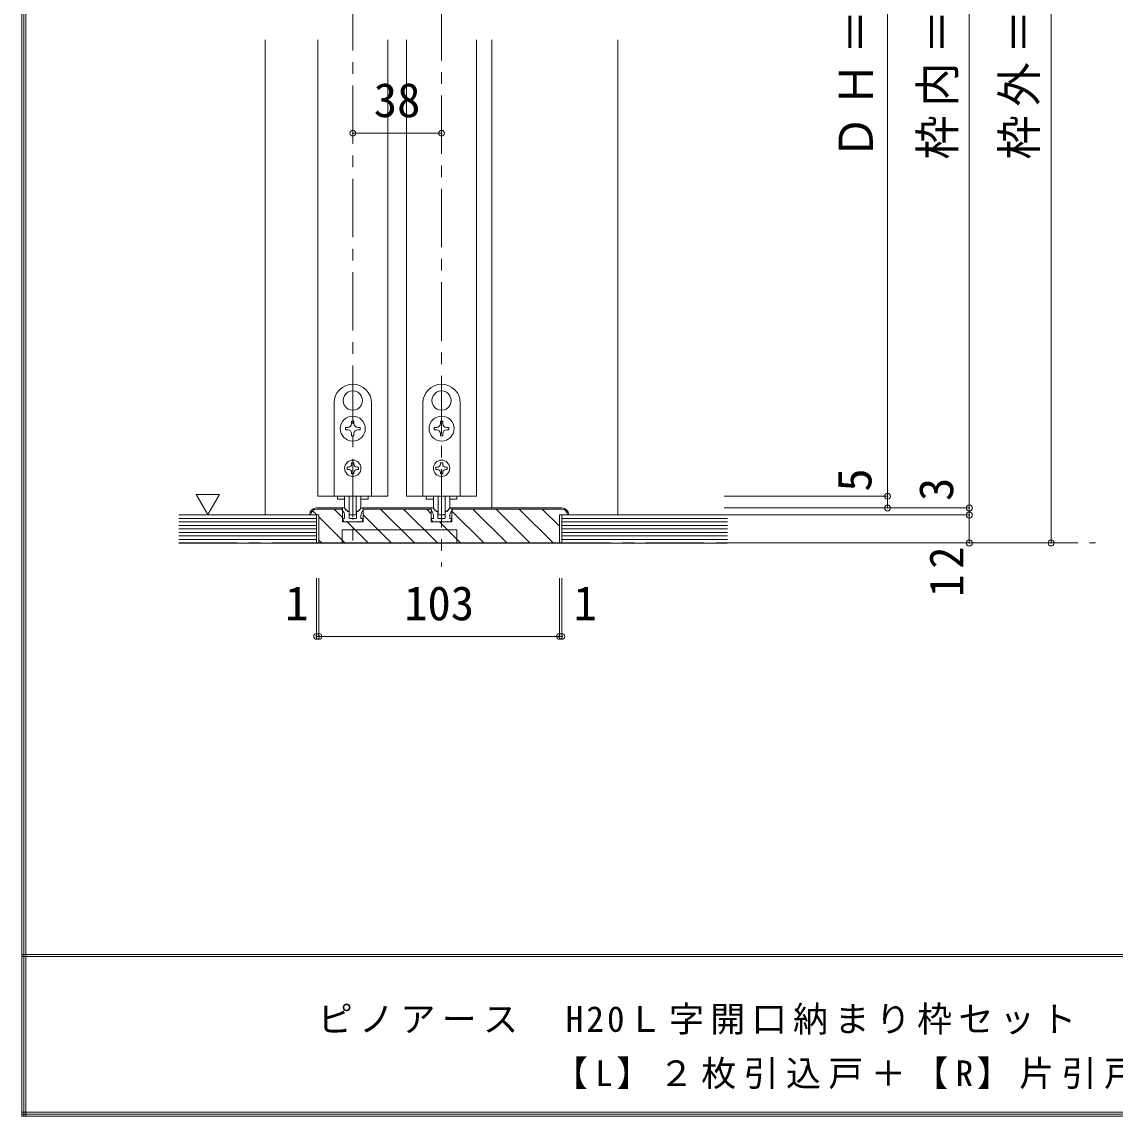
# Model space of a CAD drawing. Units: millimetres at full size, sheet at 1:5. Extents: x -957 to 993, y -689 to 708.
# Drawn here: x -957.2 to -489.1, y -689.1 to -220.4 of the extents above; entities that cross this region are included whole.
import ezdxf
from ezdxf.enums import TextEntityAlignment as Align

# ---------------------------------------------------------------- set-up
doc = ezdxf.new("R2010")
doc.units = ezdxf.units.MM
doc.header["$LTSCALE"] = 5
doc.header["$PDMODE"] = 32
doc.header["$PDSIZE"] = 2.5
doc.linetypes.add('CHAIN1', pattern=[8, 5, -1, 1, -1])
for name, color, linetype, lineweight in [('0-B_寸法', 7, 'Continuous', 9), ('F-1_枠', 6, 'Continuous', 9), ('F-B_ﾊﾂﾁ', 7, 'Continuous', 9)]:
    doc.layers.add(name, color=color, linetype=linetype, lineweight=lineweight)
doc.styles.add('ＭＳ ゴシック', font='')
doc.styles.get('ＭＳ ゴシック').set_extended_font_data('MS Gothic')

msp = doc.modelspace()

# ---------------------------------------------------------------- linework, layer by layer
at = {"layer": '0-B_寸法', "linetype": 'CHAIN1'}
for p, q in [((-777.515, 68.058), (-777.515, -453.593)), ((-815.515, -7.593), (-815.515, -443.594)), ((-890.015, -443.593), (-497.515, -443.593))]:
    msp.add_line(p, q, dxfattribs=at)
at = {"layer": '0-B_寸法'}
for p, q in [((-551.515, -428.593), (-551.515, 6.407)), ((-516.515, 6.407), (-516.515, -443.593)), ((-853.015, -431.594), (-853.015, -228.094)), ((-830.515, -228.094), (-830.515, -423.593)), ((-800.515, -228.094), (-800.515, -423.593)), ((-792.515, -228.094), (-792.515, -423.593)), ((-756.015, -428.593), (-756.015, -228.094)), ((-702.015, -431.594), (-702.015, -228.094)), ((-815.614, -378.445), (-815.515, -378.543)), ((-815.416, -378.445), (-815.515, -378.543)), ((-777.614, -378.445), (-777.515, -378.543)), ((-777.416, -378.445), (-777.515, -378.543)), ((-823.515, -423.593), (-823.515, -383.593)), ((-807.515, -383.593), (-807.515, -423.593)), ((-785.515, -383.593), (-785.515, -423.593)), ((-769.515, -423.593), (-769.515, -383.593)), ((-819.157, -384.582), (-819.022, -384.618)), ((-819.059, -384.753), (-819.022, -384.618)), ((-811.873, -384.582), (-812.008, -384.618)), ((-811.971, -384.753), (-812.008, -384.618)), ((-781.157, -384.582), (-781.022, -384.618)), ((-781.059, -384.753), (-781.022, -384.618)), ((-773.873, -384.582), (-774.008, -384.618)), ((-773.971, -384.753), (-774.008, -384.618)), ((-816.015, -391.443), (-816.015, -392.393)), ((-815.015, -391.443), (-816.015, -391.443)), ((-815.015, -392.393), (-815.015, -391.443)), ((-778.015, -392.393), (-778.015, -391.443)), ((-778.015, -391.443), (-777.015, -391.443)), ((-777.015, -391.443), (-777.015, -392.393)), ((-817.715, -394.093), (-818.665, -394.093)), ((-818.665, -394.093), (-818.665, -395.093)), ((-818.665, -395.093), (-817.715, -395.093)), ((-815.015, -397.743), (-815.015, -396.793)), ((-812.365, -394.093), (-813.315, -394.093)), ((-813.315, -395.093), (-812.365, -395.093)), ((-812.365, -395.093), (-812.365, -394.093)), ((-780.665, -394.093), (-779.715, -394.093)), ((-780.665, -395.093), (-780.665, -394.093)), ((-779.715, -395.093), (-780.665, -395.093)), ((-778.015, -397.743), (-778.015, -396.793)), ((-775.315, -394.093), (-774.365, -394.093)), ((-774.365, -395.093), (-775.315, -395.093)), ((-774.365, -394.093), (-774.365, -395.093)), ((-817.315, -411.093), (-817.915, -411.093)), ((-817.915, -411.093), (-817.915, -412.093)), ((-817.915, -412.093), (-817.315, -412.093)), ((-816.015, -409.193), (-815.015, -409.193)), ((-816.015, -409.193), (-816.015, -409.793)), ((-815.015, -409.193), (-815.015, -409.793)), ((-813.715, -411.093), (-813.115, -411.093)), ((-779.315, -411.093), (-779.915, -411.093)), ((-778.015, -409.193), (-778.015, -409.793)), ((-777.015, -409.193), (-778.015, -409.193)), ((-777.015, -409.193), (-777.015, -409.793)), ((-775.715, -411.093), (-775.115, -411.093)), ((-775.115, -412.093), (-775.715, -412.093)), ((-775.115, -411.093), (-775.115, -412.093)), ((-816.015, -413.393), (-816.015, -413.993)), ((-815.015, -413.993), (-816.015, -413.993)), ((-815.015, -413.393), (-815.015, -413.993)), ((-778.015, -413.393), (-778.015, -413.993)), ((-778.015, -413.993), (-777.015, -413.993)), ((-777.015, -413.393), (-777.015, -413.993)), ((-882.548, -422.78), (-877.548, -431.44)), ((-872.548, -422.78), (-882.548, -422.78)), ((-872.548, -422.78), (-877.548, -431.44)), ((-800.515, -423.593), (-830.515, -423.593)), ((-807.515, -423.593), (-823.515, -423.593)), ((-822.115, -423.593), (-822.115, -424.793)), ((-822.115, -424.793), (-818.983, -424.793)), ((-819.015, -428.015), (-819.015, -423.593)), ((-817.015, -423.593), (-817.015, -431.215)), ((-814.015, -423.593), (-814.015, -431.215)), ((-812.047, -424.793), (-808.915, -424.793)), ((-812.015, -428.015), (-812.015, -423.593)), ((-808.915, -423.593), (-808.915, -424.793)), ((-785.515, -423.593), (-769.515, -423.593)), ((-784.115, -423.593), (-784.115, -424.793)), ((-780.983, -424.793), (-784.115, -424.793)), ((-781.015, -428.015), (-781.015, -423.593)), ((-779.015, -423.593), (-779.015, -431.215)), ((-776.015, -423.593), (-776.015, -431.215)), ((-770.915, -424.793), (-774.047, -424.793)), ((-774.015, -428.015), (-774.015, -423.593)), ((-770.915, -423.593), (-770.915, -424.793)), ((-586.515, -428.594), (-586.515, -423.594)), ((-830.867, -431.593), (-832.707, -429.753)), ((-831.015, -428.593), (-819.915, -428.593)), ((-831.015, -429.093), (-819.915, -429.093)), ((-819.915, -432.646), (-823.467, -429.093)), ((-820.015, -428.593), (-819.472, -428.593)), ((-820.015, -429.593), (-820.015, -428.593)), ((-819.915, -434.593), (-819.915, -428.593)), ((-817.853, -430.006), (-819.119, -428.74)), ((-817.641, -430.093), (-817.315, -430.093)), ((-817.115, -432.793), (-817.115, -430.293)), ((-813.915, -432.793), (-813.915, -430.293)), ((-813.389, -430.093), (-813.715, -430.093)), ((-813.177, -430.006), (-811.912, -428.74)), ((-811.115, -428.593), (-781.915, -428.593)), ((-811.115, -434.593), (-811.115, -428.593)), ((-811.115, -429.093), (-781.915, -429.093)), ((-789.168, -443.593), (-803.668, -429.093)), ((-779.269, -443.593), (-793.769, -429.093)), ((-781.915, -431.048), (-783.87, -429.093)), ((-781.915, -434.593), (-781.915, -428.593)), ((-779.853, -430.006), (-781.119, -428.74)), ((-779.641, -430.093), (-779.315, -430.093)), ((-779.115, -432.793), (-779.115, -430.293)), ((-775.915, -432.793), (-775.915, -430.293)), ((-775.389, -430.093), (-775.715, -430.093)), ((-775.177, -430.006), (-773.912, -428.74)), ((-773.015, -428.593), (-773.558, -428.593)), ((-773.115, -434.593), (-773.115, -428.593)), ((-726.015, -428.593), (-773.115, -428.593)), ((-726.015, -429.093), (-773.115, -429.093)), ((-759.47, -443.593), (-773.115, -429.948)), ((-773.015, -429.593), (-773.015, -428.593)), ((-749.571, -443.593), (-764.071, -429.093)), ((-739.671, -443.593), (-754.171, -429.093)), ((-729.772, -443.593), (-744.272, -429.093)), ((-727.015, -436.45), (-734.372, -429.093)), ((-551.515, -428.593), (-656.515, -428.593)), ((-586.515, -428.594), (-656.515, -428.594)), ((-551.515, -431.593), (-551.515, -428.593)), ((-831.015, -431.594), (-890.015, -431.594)), ((-831.015, -433.094), (-890.015, -433.094)), ((-831.015, -434.594), (-890.015, -434.594)), ((-830.015, -431.593), (-834.015, -431.593)), ((-831.015, -431.594), (-831.015, -443.593)), ((-830.015, -443.593), (-830.015, -431.593)), ((-818.867, -443.593), (-830.015, -432.445)), ((-819.915, -434.593), (-811.115, -434.593)), ((-819.315, -434.593), (-819.801, -433.367)), ((-819.015, -433.093), (-819.615, -433.093)), ((-818.215, -434.593), (-819.315, -434.593)), ((-819.015, -433.093), (-819.015, -431.829)), ((-818.215, -434.593), (-818.015, -434.393)), ((-818.015, -434.393), (-817.815, -434.593)), ((-808.967, -443.593), (-817.967, -434.593)), ((-813.215, -434.593), (-817.815, -434.593)), ((-814.315, -431.515), (-816.715, -431.515)), ((-815.515, -433.393), (-815.215, -433.093)), ((-815.215, -433.093), (-814.215, -433.093)), ((-813.015, -434.393), (-813.215, -434.593)), ((-812.815, -434.593), (-813.015, -434.393)), ((-812.815, -434.593), (-811.715, -434.593)), ((-812.015, -433.093), (-812.015, -431.829)), ((-812.015, -433.093), (-811.415, -433.093)), ((-811.715, -434.593), (-811.229, -433.367)), ((-799.068, -443.593), (-811.115, -431.546)), ((-781.915, -434.593), (-773.115, -434.593)), ((-781.315, -434.593), (-781.801, -433.367)), ((-781.015, -433.093), (-781.615, -433.093)), ((-780.215, -434.593), (-781.315, -434.593)), ((-781.015, -433.093), (-781.015, -431.829)), ((-780.215, -434.593), (-780.015, -434.393)), ((-780.015, -434.393), (-779.815, -434.593)), ((-779.815, -434.593), (-775.215, -434.593)), ((-777.815, -433.093), (-778.815, -433.093)), ((-778.715, -431.515), (-776.315, -431.515)), ((-769.37, -443.593), (-778.37, -434.593)), ((-777.515, -433.393), (-777.815, -433.093)), ((-775.015, -434.393), (-775.215, -434.593)), ((-774.815, -434.593), (-775.015, -434.393)), ((-774.815, -434.593), (-773.715, -434.593)), ((-774.015, -433.093), (-774.015, -431.829)), ((-774.015, -433.093), (-773.415, -433.093)), ((-773.715, -434.593), (-773.229, -433.367)), ((-655.015, -433.094), (-726.015, -433.094)), ((-655.015, -434.594), (-726.015, -434.594)), ((-551.515, -431.593), (-656.515, -431.593)), ((-551.515, -443.593), (-551.515, -431.593)), ((-831.015, -436.094), (-890.015, -436.094)), ((-831.015, -437.594), (-890.015, -437.594)), ((-831.015, -439.094), (-890.015, -439.094)), ((-820.015, -443.593), (-820.015, -437.893)), ((-655.015, -436.094), (-726.015, -436.094)), ((-655.015, -437.594), (-726.015, -437.594)), ((-655.015, -439.094), (-726.015, -439.094)), ((-831.015, -440.594), (-890.015, -440.594)), ((-831.015, -442.094), (-890.015, -442.094)), ((-655.015, -443.594), (-890.015, -443.594)), ((-828.766, -443.593), (-830.015, -442.345)), ((-727.015, -443.593), (-830.015, -443.593)), ((-655.015, -440.594), (-726.015, -440.594)), ((-655.015, -442.094), (-726.015, -442.094)), ((-516.515, -443.593), (-656.515, -443.593))]:
    msp.add_line(p, q, dxfattribs=at)
at = {"layer": '0-B_寸法', "color": 4}
for p, q in [((-815.515, -268.094), (-777.515, -268.094)), ((-831.015, -483.593), (-831.015, -458.593)), ((-830.015, -483.593), (-830.015, -458.593)), ((-727.015, -483.593), (-727.015, -458.593)), ((-726.015, -483.593), (-726.015, -458.593)), ((-831.015, -483.593), (-830.015, -483.593)), ((-830.015, -483.593), (-727.015, -483.593)), ((-727.015, -483.593), (-726.015, -483.593))]:
    msp.add_line(p, q, dxfattribs=at)
at = {"layer": '0-B_寸法'}
for points in [[(-586.515, -23.593), (-586.515, -423.594), (-656.515, -423.594)], [(-762.515, -228.094), (-762.515, -423.593), (-792.515, -423.593)], [(-816.015, -396.793), (-816.015, -397.743), (-815.015, -397.743)], [(-777.015, -396.793), (-777.015, -397.743), (-778.015, -397.743)], [(-813.115, -411.093), (-813.115, -412.093), (-813.715, -412.093)], [(-779.915, -411.093), (-779.915, -412.093), (-779.315, -412.093)], [(-811.015, -429.593), (-811.015, -428.593), (-811.558, -428.593)], [(-782.015, -429.593), (-782.015, -428.593), (-781.472, -428.593)], [(-816.815, -433.093), (-815.815, -433.093), (-815.515, -433.393)], [(-776.215, -433.093), (-777.215, -433.093), (-777.515, -433.393)], [(-723.015, -431.593), (-727.015, -431.593), (-727.015, -443.593)], [(-655.015, -431.594), (-726.015, -431.594), (-726.015, -443.593)], [(-771.015, -443.593), (-771.015, -437.893), (-820.015, -437.893)]]:
    msp.add_lwpolyline(points, dxfattribs=at)
for centre, radius in [((-815.515, -394.593), 5.35), ((-777.515, -394.593), 5.35), ((-815.515, -411.593), 3.5), ((-777.515, -411.593), 3.5)]:
    msp.add_circle(centre, radius, dxfattribs=at)
for centre, radius, start, end in [((-815.515, -383.593), 8, 0, 180), ((-815.515, -382.593), 4.15, 91.3645, 208.6355), ((-815.515, -382.593), 4.15, 331.3645, 88.6355), ((-777.515, -383.593), 8, 0, 180), ((-777.515, -382.593), 4.15, 91.3645, 208.6355), ((-777.515, -382.593), 4.15, 331.3645, 88.6355), ((-815.515, -382.593), 4.15, 211.3645, 328.6355), ((-777.515, -382.593), 4.15, 211.3645, 328.6355), ((-817.715, -392.393), 1.7, 270, 0), ((-813.315, -392.393), 1.7, 180, 270), ((-779.715, -392.393), 1.7, 270, 0), ((-775.315, -392.393), 1.7, 180, 270), ((-817.715, -396.793), 1.7, 0, 90), ((-813.315, -396.793), 1.7, 90, 180), ((-779.715, -396.793), 1.7, 0, 90), ((-775.315, -396.793), 1.7, 90, 180), ((-817.315, -409.793), 1.3, 270, 0), ((-817.315, -413.393), 1.3, 0, 90), ((-813.715, -409.793), 1.3, 180, 270), ((-813.715, -413.393), 1.3, 90, 180), ((-779.315, -409.793), 1.3, 270, 0), ((-779.315, -413.393), 1.3, 0, 90), ((-775.715, -409.793), 1.3, 180, 270), ((-775.715, -413.393), 1.3, 90, 180), ((-831.015, -431.593), 3, 90, 180), ((-831.015, -431.593), 2.5, 90, 180), ((-822.015, -431.829), 3, 0, 48.19), ((-819.472, -429.093), 0.5, 45, 90), ((-817.015, -428.015), 2, 180, 264.78409), ((-817.641, -429.793), 0.3, 225, 270), ((-817.315, -430.293), 0.2, 0, 90), ((-817.215, -430.206), 0.2, 0, 84.78409), ((-813.815, -430.206), 0.2, 95.21591, 180), ((-813.715, -430.293), 0.2, 90, 180), ((-814.015, -428.015), 2, 275.21591, 0), ((-813.389, -429.793), 0.3, 270, 315), ((-809.015, -431.829), 3, 131.81, 180), ((-811.558, -429.093), 0.5, 90, 135), ((-784.015, -431.829), 3, 0, 48.19), ((-781.472, -429.093), 0.5, 45, 90), ((-779.015, -428.015), 2, 180, 264.78409), ((-779.641, -429.793), 0.3, 225, 270), ((-779.315, -430.293), 0.2, 360, 90), ((-779.215, -430.206), 0.2, 0, 84.78409), ((-775.815, -430.206), 0.2, 95.21591, 180), ((-775.715, -430.293), 0.2, 90, 180), ((-776.015, -428.015), 2, 275.21591, 0), ((-775.389, -429.793), 0.3, 270, 315), ((-771.015, -431.829), 3, 131.81, 180), ((-773.558, -429.093), 0.5, 90, 135), ((-726.015, -431.593), 3, 0, 90), ((-726.015, -431.593), 2.5, 0, 90), ((-819.615, -433.293), 0.2, 90, 201.616), ((-816.815, -432.793), 0.3, 180, 270), ((-816.715, -431.215), 0.3, 180, 270), ((-814.315, -431.215), 0.3, 270, 0), ((-814.215, -432.793), 0.3, 270, 0), ((-811.415, -433.293), 0.2, 338.384, 90), ((-781.615, -433.293), 0.2, 90, 201.616), ((-778.815, -432.793), 0.3, 180, 270), ((-778.715, -431.215), 0.3, 180, 270), ((-776.315, -431.215), 0.3, 270, 0), ((-776.215, -432.793), 0.3, 270, 360), ((-773.415, -433.293), 0.2, 338.384, 90)]:
    msp.add_arc(centre, radius, start, end, dxfattribs=at)
for p in [(-815.515, -268.094), (-777.515, -268.094), (-586.515, -423.594), (-586.515, -428.594), (-551.515, -428.593), (-551.515, -431.593), (-551.515, -443.593), (-516.515, -443.593), (-831.015, -483.593), (-830.015, -483.593), (-727.015, -483.593), (-726.015, -483.593)]:
    msp.add_point(p, dxfattribs=at)
at = {"layer": 'F-1_枠'}
for p, q in [((-957.218, 707.602), (-957.218, -689.065)), ((-956.385, 707.602), (-956.385, -689.065)), ((-955.551, 707.602), (-955.551, -689.065)), ((992.782, -619.898), (-957.218, -619.898)), ((992.782, -620.731), (-957.218, -620.731)), ((992.782, -687.398), (-957.218, -687.398)), ((992.782, -688.231), (-957.218, -688.231)), ((992.782, -689.065), (-957.218, -689.065))]:
    msp.add_line(p, q, dxfattribs=at)

# ---------------------------------------------------------------- texts
at = {"layer": '0-B_寸法', "style": 'ＭＳ ゴシック'}
for s, p in [('38', (-806.515, -265.594)), ('1', (-844.495, -481.093)), ('103', (-793.515, -481.093)), ('1', (-720.975, -481.093))]:
    msp.add_text(s, height=14.66, dxfattribs=at).set_placement(p, align=Align.BOTTOM_LEFT)
for s, p in [('5', (-589.015, -421.594)), ('3', (-554.015, -425.593))]:
    msp.add_text(s, height=14.66, rotation=90, dxfattribs=at).set_placement(p, align=Align.BOTTOM_LEFT)
at = {"layer": '0-B_寸法', "char_height": 14.66, "attachment_point": 7, "rotation": 90, "style": 'ＭＳ ゴシック'}
for s, insert in [('\\T1.19;\\W0.95;ＤＨ＝1,983', (-589.015, -279.344)), ('\\T1.19;\\W0.95;枠内＝2,002', (-554.015, -279.344)), ('\\T1.19;\\W0.95;枠外＝2,047', (-519.015, -279.344)), ('\\T1.27;\\W0.95;12', (-554.015, -466.637))]:
    msp.add_mtext(s, dxfattribs=dict(at, insert=insert))
at = {"layer": 'F-B_ﾊﾂﾁ', "char_height": 11, "attachment_point": 7, "style": 'ＭＳ ゴシック'}
for s, insert in [('\\T1.18;ピノアース\u3000H20Ｌ字開口納まり枠セット\u3000レールタイプ\u3000調整枠\u3000敷居Ｑ型', (-830.551, -655.731)), ('\\T1.21;【L】２枚引込戸＋【R】片引戸\u3000枠外H2,047', (-729.845, -679.065))]:
    msp.add_mtext(s, dxfattribs=dict(at, insert=insert))

doc.saveas('drawing.dxf')
